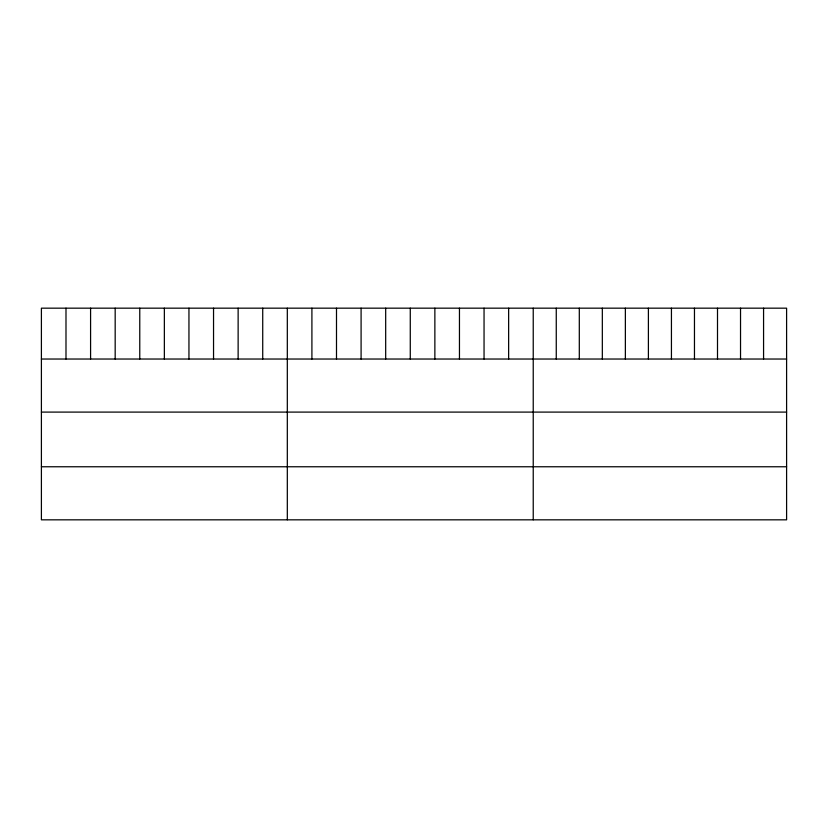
<?xml version="1.0" encoding="UTF-8"?>
<svg xmlns="http://www.w3.org/2000/svg" width="828" height="828" viewBox="0 0 828 828"><rect width="100%" height="100%" fill="white"/><g stroke="black" fill="none" stroke-linecap="round" stroke-linejoin="round"><path stroke-width="1.24" d="M786.6 359.031L786.6 519.829L41.4 519.829L41.4 308.171L786.6 308.171L786.6 359.031L41.4 359.031M41.4 412.096L786.6 412.096M41.4 466.764L786.6 466.764M763.571 308.171L763.571 359.031M740.532 308.171L740.532 359.031M717.503 308.171L717.503 359.031M694.464 308.171L694.464 359.031M671.436 308.171L671.436 359.031M648.396 308.171L648.396 359.031M625.368 308.171L625.368 359.031M602.329 308.171L602.329 359.031M579.3 308.171L579.3 359.031M556.261 308.171L556.261 359.031M533.232 308.171L533.232 519.829M508.64 308.171L508.64 359.031M484.049 308.171L484.049 359.031M459.457 308.171L459.457 359.031M434.866 308.171L434.866 359.031M410.274 308.171L410.274 359.031M385.682 308.171L385.682 359.031M361.091 308.171L361.091 359.031M336.499 308.171L336.499 359.031M311.908 308.171L311.908 359.031M287.316 308.171L287.316 519.829M262.724 308.171L262.724 359.031M238.133 308.171L238.133 359.031M213.541 308.171L213.541 359.031M188.95 308.171L188.95 359.031M164.358 308.171L164.358 359.031M139.766 308.171L139.766 359.031M115.175 308.171L115.175 359.031M90.583 308.171L90.583 359.031M65.992 308.171L65.992 359.031"/></g></svg>
